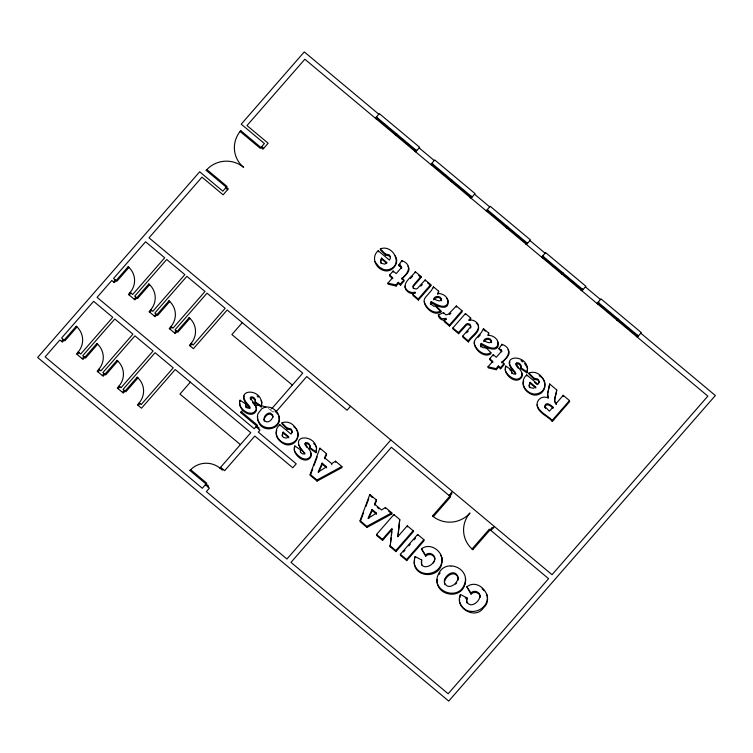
<?xml version="1.0" encoding="UTF-8"?>
<svg xmlns="http://www.w3.org/2000/svg" width="753" height="753" viewBox="0 0 753 753"><rect width="100%" height="100%" fill="white"/><g stroke="black" fill="none" stroke-linecap="round" stroke-linejoin="round"><path stroke-width="0.56" stroke-dasharray="3.77 2.82" d="M268.275 408.465A21.47 21.018 -8.1 0 1 270.534 410.084L271.221 409.284M273.64 411.307L272.953 412.107L270.534 410.084M450.096 566.67L451.725 566.642"/><path stroke-width="1.13" d="M424.231 301.765C425.031 308.401 434.415 316.561 440.966 311.855L440.816 310.773L435.949 305.756L433.973 306.302L430.707 304.146L431.205 301.577C435.968 304.043 446.134 310.773 448.148 301.727C448.044 296.71 442.406 293.162 437.728 293.472L437.879 294.545M261.893 402.14L261.206 406.959L255.211 402.836L255.371 400.577M316.646 447.903L315.959 452.722L309.954 448.6C310.707 445.908 309.295 442.162 305.906 442.632L305.069 443.677L305.219 444.75L306.622 447.254M527.608 368.019L526.921 372.848L520.925 368.716L521.085 366.457M414.188 563.319L414.592 559.639M459.528 601.223L459.575 599.426M437.06 579.415C435.62 595.51 460.77 600.386 464.968 584.224M239.718 403.043C239.012 410.234 251.361 419.082 256.039 411.27A5.638 5.525 -8.1 0 0 255.756 406.658M294.376 450.416L294.461 448.807M505.348 370.532L505.432 368.932M405.142 287.213L405.246 285.961M544.956 407.505L544.89 405.415C546.659 401.415 551.102 405.265 552.928 407.138L553.088 408.22C551.252 406.338 546.81 402.488 545.04 406.498L545.511 408.634M441.484 300.786L441.55 300.023C440.401 296.569 435.3 296.71 433.775 299.873M491.53 342.615L491.605 341.853C490.448 338.398 485.346 338.549 483.821 341.711M442.002 559.695C441.813 575.094 418.762 579.321 414.301 563.95M547.817 393.348L547.695 397.179M382.571 540.419L376.707 535.515L376.556 534.432L393.866 514.591L399.739 519.504L397.772 536.701L407.279 525.81L413.133 530.705L413.293 531.778L395.974 551.62L390.158 546.763L392.002 528.361L382.42 539.346L382.571 540.419L392.153 529.444M390.158 546.763L390.431 544.457M390.694 542.141L391.221 537.52M391.494 535.214L391.889 531.75M398.055 536.635L399.739 519.504M282.234 436.213L283.203 432.128L288.719 436.731L286.385 438.124L283.344 437.389L282.083 435.14L283.203 432.128M434.66 560.42C436.354 555.253 429.361 550.772 425.53 555.102L425.68 556.185C428.476 553.182 433.766 554.33 434.773 558.302C434.622 566.764 418.941 571.263 421.671 559.987L415.129 556.589C408.107 579.208 444.59 581.316 441.936 558.058M480.056 596.131C479.445 601.807 470.634 608.866 466.804 601.873M480.433 345.185L481.252 343.406C486.014 345.872 496.18 352.611 498.194 343.566C498.091 338.549 492.453 334.991 487.775 335.311L488.706 333.042L483.454 328.656L481.487 332.299L475.943 338.643A8.339 8.161 -8.1 0 0 474.117 342.521C474.917 349.157 484.311 357.327 490.862 352.611L485.996 347.585L482.88 347.745L480.433 345.185L480.913 347.058M480.593 346.258L481.252 343.406M556.203 403.392L563.225 395.334L569.484 400.568L569.635 401.641L552.325 421.482L552.175 420.409C547.789 415.072 531.919 408.917 538.79 399.702C541.125 396.831 545.426 396.332 548.523 398.196L547.459 394.233L549.662 384.002L556.702 389.875C556.947 394.017 551.949 400.059 556.203 403.392L556.354 404.465M548.062 392.313L549.662 384.002M264.077 419.741C264.614 416.833 267.315 413.642 270.515 414.103L272.708 415.948M272.85 416.305C272.577 420.146 266.797 424.438 264.209 420.08M243.859 397.518L244.254 395.993M509.574 363.407L509.969 361.873M470.625 328.063L470.907 326.981L469.976 325.221L467.669 324.599L466.267 325.258L458.624 333.701L453.033 329.033L452.873 327.95L465.42 313.577L470.644 317.945L470.794 319.018L469.439 320.571M255.211 402.836C256.453 400.163 254.232 396.389 251.163 396.869L250.316 397.913L250.598 399.777M309.954 448.6C311.224 446.171 308.551 443.263 306.057 443.705L305.219 444.75M520.925 368.716C522.168 366.043 519.947 362.268 516.878 362.748L516.031 363.793L516.313 365.657L518.224 368.236M245.704 406.018L245.798 404.107L240.047 400.191C236.771 407.994 250.909 418.452 255.888 410.197A5.638 5.525 -8.1 0 0 255.596 405.585L250.316 397.913M300.503 452.534L300.551 449.87L294.79 445.955C291.176 454.04 305.304 465.58 310.791 457.033A5.638 5.525 -8.1 0 0 310.5 452.421M511.918 373.592L511.513 369.996L505.762 366.071C502.147 374.166 516.276 385.696 521.754 377.159A5.638 5.525 -8.1 0 0 521.471 372.547M440.816 310.773C434.265 315.488 424.871 307.318 424.071 300.682A8.339 8.161 -8.1 0 1 425.897 296.814L431.441 290.46L433.408 286.818L438.66 291.204L437.728 293.472M438.481 293.472L438.66 291.204M488.528 335.311L488.706 333.042M245.798 404.107C244.847 406.083 247.106 408.587 249.13 408.192L249.77 406.592L245.694 401.697L243.793 398.092M300.551 449.87C299.59 451.847 301.849 454.351 303.883 453.955L304.636 453.033C284.314 432.382 321.06 433.53 315.959 452.722M511.513 369.996C510.562 371.963 512.821 374.467 514.845 374.081L515.485 372.471L511.409 367.577L509.508 363.972M480.122 596.207C479.115 592.235 473.816 591.086 471.03 594.089L466.832 586.822C479.049 577.193 495.163 597.637 483.558 607.756C475.275 620.444 454.031 607.643 460.469 594.494L467.02 597.891L466.465 599.717L466.954 602.946M467.02 597.891L466.662 601.901M276.765 430.537C274.327 436.514 279.627 442.096 284.785 444.279A9.29 9.092 -8.1 0 0 290.696 444.581C298.546 442.585 301.247 431.177 293.83 426.763M523.702 380.726C521.274 386.703 526.563 392.285 531.722 394.468A9.29 9.092 -8.1 0 0 537.633 394.77C546.537 392.501 547.855 379.559 539.186 375.832M459.942 597.543L460.469 594.494M331.8 464.723L331.649 463.65L335.49 461.194L341.843 466.512L341.994 467.585L317.107 481.101L310.321 475.416L310.161 474.343L319.903 448.176L326.425 453.626L326.576 454.699L324.731 458.822M310.321 475.416L312.749 468.874M313.973 465.608L317.22 456.883M374.486 504.058L381.555 509.969L385.395 507.513L391.748 512.821L391.899 513.904L367.012 527.411L360.226 521.735L360.066 520.662L369.808 494.486L376.331 499.936L376.481 501.018L374.636 505.131L374.486 504.058L376.331 499.936M360.631 520.643L363.473 513.009M365.902 506.468L368.744 498.834M261.206 406.959C265.743 386.778 229.251 387.211 250.043 408.342L249.892 407.269M526.921 372.848C532.032 353.232 494.806 352.865 515.636 373.544M322.124 463.114L318.124 472.103L326.548 466.813L322.124 463.114L322.275 464.187L318.726 472.178M372.029 509.423L368.029 518.422L376.453 513.122L372.029 509.423L372.18 510.506L368.631 518.497M326.425 453.626L324.581 457.739L331.649 463.65M250.467 398.986L251.314 397.942L253.074 398.121L255.465 400.634M516.182 364.866L517.029 363.831L518.789 364L521.18 366.523M381.583 258.128L380.463 261.15L381.724 263.399L384.764 264.134L387.098 262.741L381.583 258.128L380.613 262.223L380.98 263.428M530.14 382.317L529.02 385.329L530.281 387.579L533.322 388.313L535.656 386.92L530.14 382.317L529.171 386.402L529.547 387.607M431.205 301.577L430.547 304.428L430.387 303.355M398.93 264.792L401.453 266.487L401.678 268.228L401.123 266.957L399.081 265.865L398.93 264.792L401.838 260.642C412.23 264.322 409.18 272.906 401.81 278.29L401.961 279.372C404.314 275.749 411.825 271.174 407.957 266.157M399.081 265.865L400.248 264.209M499.023 348.46L501.545 350.154L501.78 351.896L501.216 350.625L499.173 349.533L499.023 348.46L501.931 344.309C512.322 347.99 509.273 356.574 501.903 361.958L502.063 363.04M433.022 563.178L434.105 561.682M438.943 574.548L440.147 572.948M240.781 130.664L238.701 133.394A26.581 26.016 -8.1 0 0 243.624 167.345A26.581 26.016 -8.1 0 0 208.59 167.9L206.162 170.347L228.328 188.871L223.133 194.829L201.973 177.143L149.019 237.826L552.034 574.699L707.858 396.125L304.843 59.242L246.984 125.553L268.143 143.239L262.948 149.188L240.781 130.664L240.094 131.455L260.246 148.303L264.397 143.541L241.224 124.17L304.278 51.91L378.834 114.23M455.565 584.206L456.713 582.747M206.162 170.347L206.849 169.557L227.001 186.396L222.85 191.158L199.677 171.788L37.65 357.477L448.722 701.09L715.35 395.523L640.794 333.202M61.577 341.448L63.299 339.462M113.515 281.914L115.247 279.937M76.232 326.247L77.738 327.677A18.787 18.383 -8.1 0 1 78.218 351.924L80.731 354.032L112.762 317.324L93.617 301.322L61.586 338.031L64.918 340.808L77.032 326.915L76.232 326.247L62.377 342.116L59.864 340.008L45.142 356.875L202.322 488.264L206.746 483.181L190.631 469.712L189.935 470.503L208.477 485.996L207.781 486.796M128.17 266.713L129.676 268.143A18.787 18.383 -8.1 0 1 130.156 292.399L132.669 294.498L164.7 257.799L145.564 241.788L113.534 278.497L116.856 281.283L128.979 267.39L128.17 266.713L114.315 282.591L111.802 280.483L97.081 297.35L254.26 428.73L257.375 425.163L241.252 411.684L240.565 412.484L259.098 427.977L258.411 428.768M78.218 351.924L76.486 353.91L83.037 359.379L96.883 343.509L97.692 344.187L85.569 358.07L82.745 355.717L114.776 319.008L132.914 334.163L100.883 370.871L98.869 369.186A18.787 18.383 -8.1 0 0 98.389 344.94L96.883 343.509M130.156 292.399L128.424 294.385L134.975 299.854L148.821 283.985L149.631 284.653L137.507 298.546L134.693 296.183L166.714 259.474L184.852 274.638L152.821 311.347L150.807 309.662A18.787 18.383 -8.1 0 0 150.336 285.415L148.821 283.985M77.286 354.578L79.018 352.602M129.234 295.054L130.966 293.068M82.228 358.71L83.96 356.724M134.166 299.186L135.898 297.2M98.869 369.186L97.137 371.173L103.18 376.227L117.035 360.358L117.845 361.026L105.721 374.919L102.897 372.556L134.928 335.847L153.066 351.011L121.035 387.72L119.021 386.035A18.787 18.383 -8.1 0 0 118.541 361.788L117.035 360.358M150.807 309.662L149.075 311.648L155.127 316.702L168.973 300.824L169.783 301.501L157.659 315.385L154.836 313.032L186.866 276.323L205.004 291.486L172.974 328.195L170.959 326.51A18.787 18.383 -8.1 0 0 170.479 302.254L168.973 300.824M97.946 371.85L99.678 369.864M149.885 312.316L151.617 310.34M102.38 375.549L104.112 373.573M154.318 316.025L156.05 314.039M119.021 386.035L117.289 388.021L123.332 393.066L137.187 377.197L137.987 377.874L125.873 391.758L123.05 389.405L155.08 352.696L173.218 367.85L141.188 404.559L139.173 402.874A18.787 18.383 -8.1 0 0 138.693 378.627L137.187 377.197M170.959 326.51L169.227 328.487L175.27 333.541L189.125 317.672L189.935 318.34L177.812 332.233L174.988 329.87L207.019 293.171L225.156 308.325L193.126 345.034L191.111 343.349A18.787 18.383 -8.1 0 0 190.631 319.103L189.125 317.672M118.099 388.689L119.831 386.703M170.037 329.165L171.769 327.179M122.532 392.398L124.264 390.412M174.47 332.873L176.202 330.887M375.371 118.193L379.352 113.637L419.656 147.324L415.675 151.89M375.879 118.616L376.914 117.43M376.378 119.04L377.413 117.845M139.173 402.874L137.441 404.86L141.47 408.23L175.233 369.535L250.796 432.702L219.904 468.102A21.47 21.018 -8.1 0 0 191.61 468.808L189.935 470.503M191.111 343.349L189.38 345.335L193.408 348.705L227.171 310.01L302.734 373.177L271.984 408.427M138.241 405.538L139.973 403.552M190.189 346.004L191.921 344.027M395.014 134.618L396.059 133.432M395.523 135.041L396.558 133.846M396.022 135.465L397.066 134.269M190.34 382.166L179.958 394.073L240.405 444.609M242.287 322.642L231.896 334.548L292.352 385.084M414.668 151.042L415.703 149.856M415.167 151.466L416.211 150.271M430.782 164.521L434.763 159.956L475.068 193.643L471.086 198.208M431.29 164.935L432.326 163.749M431.789 165.359L432.834 164.173M374.975 261.78L379.107 266.854L383.013 269.216A9.29 9.092 -8.1 0 0 388.925 269.508C403.994 265.244 392.859 243.756 380.34 248.904L385.423 254.006L389.103 254.825A3.492 3.417 -8.1 0 1 390.167 258.74L389.414 260.114L378.194 250.74C371.116 256.575 375.05 267.748 383.164 270.289A9.29 9.092 -8.1 0 0 389.075 270.591C394.949 268.943 399.128 261.169 395.109 255.888M450.435 180.936L451.471 179.751M450.934 181.36L451.979 180.174M451.442 181.784L452.478 180.588M392.84 278.714L389.762 276.144L389.602 275.061L393.122 271.033L396.2 273.603L400.643 268.51L401.453 266.487M223.02 469.335L222.323 470.126L219.904 468.102M396.144 286.046L395.993 284.963L398.29 282.328L398.45 283.401L396.144 286.046L388.068 284.182L387.917 283.109L392.68 277.641L389.602 275.061M276.022 411.778L306.763 376.547L347.067 410.234L350.531 406.262M470.079 197.361L471.114 196.175M470.587 197.785L471.623 196.589M403.872 280.012L404.032 281.095L400.511 285.123L400.351 284.05L403.872 280.012L401.81 278.29M281.961 422.894L287.044 428.005L290.724 428.815A3.492 3.417 -8.1 0 1 291.788 432.73L291.034 434.105L279.815 424.73C272.784 430.339 276.812 440.797 284.634 443.206A9.29 9.092 -8.1 0 0 290.545 443.498C305.614 439.234 294.479 417.755 281.961 422.894L282.121 423.967L287.194 429.078L290.884 429.888A3.492 3.417 -8.1 0 1 292.183 432.599M413.275 288.653L413.312 286.639L414.197 285.378L421.087 277.471L420.936 276.398L415.317 271.701C412.268 276.963 403.363 281.142 405.34 288.408C406.432 291.496 409.698 293.642 412.945 293.604M410.394 278.591L412.569 276.097M420.936 276.398L413.162 285.566L412.879 286.639L413.821 288.399L416.127 289.02L417.529 288.361L425.153 279.928L430.754 284.606L430.904 285.679L418.367 300.052L413.152 295.694L413.002 294.621L415.044 292.277L415.195 293.359M486.203 210.84L490.184 206.275L530.479 239.962L526.498 244.527M420.795 286.178L422.301 284.455M486.702 211.264L487.746 210.068M487.21 211.678L488.245 210.492M418.367 300.052L418.207 298.979L430.754 284.606M505.847 227.265L506.882 226.069M506.355 227.679L507.39 226.493M506.854 228.103L507.889 226.917M438.312 315.027L441.569 318.82L446.247 318.34L444.185 320.693L444.345 321.766L449.579 326.143L462.126 311.77L461.966 310.697L456.346 305.991L448.214 314.349L445.851 314.858L443.47 312.551L438.312 315.027C438.557 318.858 442.98 321.635 446.397 319.413M449.579 326.143L449.428 325.07L461.966 310.697M525.49 243.68L526.535 242.494M525.999 244.104L527.034 242.918M470.644 317.945L468.611 320.27C472.517 319.225 477.082 321.352 478.437 325.221C479.426 331.998 471.143 335.734 468.31 340.855L468.47 341.928C471.152 336.807 481.016 332.233 478.117 325.174M458.624 333.701L458.473 332.628L466.116 324.185L467.519 323.526L469.825 324.138L470.757 325.908L470.465 326.99L462.69 336.158L462.841 337.231L468.47 341.928M466.672 332.845L468.206 331.085M541.614 257.159L545.596 252.594L585.9 286.281L581.918 290.846M542.122 257.582L543.158 256.387M542.621 258.006L543.657 256.811M478.174 337.344L480.254 334.963M390.835 439.95L286.949 559.008L206.35 491.634L209.39 488.142L205.362 484.772M561.258 273.584L562.303 272.388M561.766 274.007L562.802 272.812M562.265 274.421L563.31 273.235M492.933 362.381L489.855 359.812L489.704 358.729L493.215 354.701L496.302 357.27L500.745 352.178L501.545 350.154M496.236 369.714L496.086 368.631L498.382 365.996L498.542 367.069L496.236 369.714L488.16 367.85L488.01 366.777L492.782 361.308L489.704 358.729M502.797 362.193C505.169 358.87 511.758 354.447 508.049 349.825M503.964 363.69L504.124 364.763L500.604 368.791L500.444 367.718L503.964 363.69L501.903 361.958M580.911 290.009L581.947 288.813M581.41 290.423L582.455 289.237M528.907 373.083L533.981 378.194L537.67 379.004A3.492 3.417 -8.1 0 1 538.724 382.919L537.971 384.294L526.761 374.919C519.721 380.529 523.749 390.986 531.571 393.395A9.29 9.092 -8.1 0 0 537.482 393.687C552.551 389.423 541.416 367.935 528.907 373.083L529.058 374.156L534.131 379.267L537.821 380.077A3.492 3.417 -8.1 0 1 539.12 382.788M597.025 303.478L601.007 298.913L641.311 332.6L637.33 337.165M597.534 303.901L598.569 302.706M598.033 304.325L599.077 303.13M395.974 551.62L395.824 550.547L413.133 530.705M449.033 495.465L452.497 491.493M493.017 528.117L492.217 527.439L472.828 549.662L472.018 548.993L489.328 529.152L548.57 578.671L448.157 693.758L290.978 562.378L391.4 447.291L450.642 496.811L433.333 516.652L432.523 515.974L451.913 493.752L451.103 493.083M400.332 554.312L417.642 534.47L423.883 539.685L424.043 540.767L406.724 560.609L400.483 555.394L400.332 554.312L406.573 559.526L406.724 560.609M403.495 551.94L405.001 550.217M408.766 545.897L410.272 544.174M414.037 539.863L415.543 538.131M406.573 559.526L423.883 539.685M616.679 319.903L617.714 318.717M617.178 320.326L618.222 319.131M617.686 320.75L618.721 319.554M552.928 407.138L549.408 411.176L544.805 406.432M552.175 420.409L569.484 400.568M636.323 336.327L637.358 335.132M636.822 336.751L637.866 335.556M490.947 530.498L494.41 526.526M242.24 410.78L240.565 412.484M449.541 314.613L450.915 313.248M471.03 594.089L470.87 593.006C474.296 589.175 480.791 592.272 480.207 597.204M425.68 556.185L421.492 548.918C429.276 542.405 441.343 549.982 442.086 559.131M310.161 474.343L316.957 480.019L341.843 466.512M360.066 520.662L366.862 526.338L391.748 512.821M415.044 292.277C411.129 293.322 406.545 291.213 405.189 287.335M380.34 248.904L380.5 249.977L385.574 255.088L389.263 255.898A3.492 3.417 -8.1 0 1 390.242 257.121M387.917 283.109L395.993 284.963M488.01 366.777L496.086 368.631M431.356 302.65C436.109 306.189 449.88 311.958 447.96 300.532M481.402 344.488C486.56 348.903 501.733 353.345 497.413 341.231M465.307 597.995L467.171 598.964M509.753 369.761L511.664 371.069M520.765 367.643L526.771 371.766M255.051 401.754L261.056 405.886M309.803 447.517L315.799 451.649M521.029 360.649L522.817 361.939M432.523 515.974L435.3 518.008A26.581 26.016 -8.1 0 0 469.985 512.981A26.581 26.016 -8.1 0 0 470.343 547.299L472.828 549.662M419.139 147.917L434.246 160.549M474.55 194.236L489.666 206.868M529.961 240.555L545.078 253.187M585.382 286.874L600.489 299.515M376.406 117.007L416.71 150.694M431.827 163.326L472.122 197.013M487.238 209.645L527.542 243.332M542.649 255.973L582.954 289.66M598.07 302.292L638.365 335.979M376.895 118.447L395.541 134.025M396.549 134.862L415.185 150.449M432.316 164.766L450.953 180.344M451.96 181.191L470.597 196.768M487.728 211.085L506.364 226.662M507.371 227.51L526.008 243.087M543.139 257.404L561.776 272.991M562.792 273.828L581.429 289.406M598.56 303.723L617.196 319.31M618.204 320.147L636.84 335.734M418.677 275.457L421.087 277.471M427.704 283.006L430.904 285.679M485.356 331.188L483.605 329.729L483.454 328.656M261.63 146.713L263.644 148.397M534.677 382.486L537.265 384.651M381.743 259.211L386.458 263.155M530.3 383.39L535.807 387.993L535.656 386.92M398.29 282.328L400.351 284.05M413.002 294.621L418.207 298.979M444.185 320.693L449.428 325.07M452.873 327.95L458.473 332.628M462.69 336.158L468.31 340.855M498.382 365.996L500.444 367.718M398.45 283.401L400.511 285.123M498.542 367.069L500.604 368.791M552.325 421.482C547.855 415.891 537.595 412.926 537.077 404.775M225.618 187.986L227.632 189.671M370.777 496.246L372.406 497.611M388.727 511.24L391.899 513.904M377.281 507.353L379.051 508.821M322.275 464.187L326.698 467.886M283.363 433.201L288.87 437.804M372.18 510.506L376.604 514.205L376.453 513.122M255.992 426.753L260.02 430.123L258.288 432.1L296.23 463.82L292.766 467.782L254.825 436.072L224.629 470.681L220.601 467.312M376.556 534.432L382.42 539.346M390.007 545.69L395.824 550.547M257.102 396.059L258.298 397.142M275.09 411.1L277.895 414.197M476.357 323.112L477.374 324.11M482.08 588.695L484.16 590.738M440.966 311.855L436.1 306.829L435.949 305.756M524.606 363.567L527.533 367.831M313.643 443.442L315.027 444.967M555.808 404.013L554.641 401.274L556.702 389.875M252.509 402.356L254.561 404.898M446.491 298.273L447.367 299.393M304.673 453.428L300.598 448.534L298.687 444.929M466.832 586.822L470.87 593.006M421.492 548.918L425.53 555.102M440.524 554.876L441.795 557.615M505.498 370.956C507.955 376.321 517.386 383.324 521.603 376.076A5.638 5.525 -8.1 0 0 521.311 371.474L516.031 363.793M294.536 450.84C296.993 456.205 306.424 463.199 310.641 455.96A5.638 5.525 -8.1 0 0 310.349 451.348L305.069 443.677M245.751 406.771L246.203 407.712M316.006 446.388L316.561 447.706M261.253 400.624L261.818 401.942M486.626 594.117L487.144 595.519M459.65 601.854C464.337 618.194 489.008 612.02 487.285 595.962M278.751 415.872C283.344 428.504 263.418 434.17 258.693 422.292A9.205 9.008 -8.1 0 1 257.705 416.371M421.605 565.042L421.671 559.987M273 417.378L272.558 414.865L270.365 413.03C266.393 412.569 262.769 417.426 264.359 421.162M563.225 395.334L563.385 396.417M533.981 378.194L534.131 379.267M526.761 374.919L526.912 375.992M516.332 363.134L516.483 364.207M515.607 373.149L515.758 374.232M505.762 366.071L505.912 367.144M501.931 344.309L502.082 345.382M493.215 354.701L493.375 355.774M490.862 352.611L491.012 353.684C484.461 358.4 475.077 350.23 474.277 343.594A8.339 8.161 -8.1 0 1 474.654 342.201M485.996 347.585L486.146 348.658M465.42 313.577L465.57 314.65M456.346 305.991L456.497 307.073M443.47 312.551L443.621 313.625M433.408 286.818L433.559 287.891M425.153 279.928L425.313 281.001M415.317 271.701L415.468 272.774M401.838 260.642L401.989 261.715M393.122 271.033L393.282 272.106M385.423 254.006L385.574 255.088M378.194 250.74L378.354 251.813M417.642 534.47L417.802 535.552M415.129 556.589L415.279 557.672M407.279 525.81L407.429 526.884M393.866 514.591L394.017 515.673M385.395 507.513L385.545 508.586M369.808 494.486L369.968 495.568M366.862 526.338L367.012 527.411M335.49 461.194L335.64 462.276M319.903 448.176L320.063 449.249M316.957 480.019L317.107 481.101M305.37 443.018L305.52 444.091M304.636 453.033L304.786 454.106M294.79 445.955L294.941 447.028M287.044 428.005L287.194 429.078M279.815 424.73L279.975 425.803M250.617 397.255L250.768 398.328M240.047 400.191L240.198 401.264M464.968 584.224A12.293 12.029 -8.1 0 0 465.589 579.142C464.733 565.682 444.731 560.27 438.792 573.475C429.097 590.785 459.471 602.616 464.817 583.142A12.293 12.029 -8.1 0 0 465.429 578.069M458.031 580.121A4.791 4.687 -8.1 0 0 457.72 576.836C454.078 570.162 445.974 575.932 444.628 581.325A4.847 4.744 -8.1 0 0 444.985 584.592M246.833 407.618A21.47 21.018 -8.1 0 1 249.412 406.507M254.881 405.293A21.47 21.018 -8.1 0 1 259.55 405.378M260.482 405.519A21.47 21.018 -8.1 0 1 265.818 407.147M441.399 298.941C440.882 303.111 435.667 299.506 433.624 298.8C435.14 295.637 440.251 295.496 441.399 298.941M491.445 340.78C490.928 344.949 485.723 341.344 483.671 340.629C485.186 337.476 490.297 337.325 491.445 340.78M279.241 418.687C278.554 429.812 262.646 430.772 258.543 421.219A9.205 9.008 -8.1 0 1 258.015 413.642L261.46 409.077A9.337 9.14 -8.1 0 1 266.91 406.978C273.085 406.902 279.391 412.305 279.241 418.687M444.919 579.019L444.468 580.252A4.847 4.744 -8.1 0 0 444.835 583.509C448.459 590.051 456.544 584.394 457.88 579.038A4.791 4.687 -8.1 0 0 457.57 575.763C454.294 569.569 446.811 574.115 444.919 579.019"/></g></svg>
